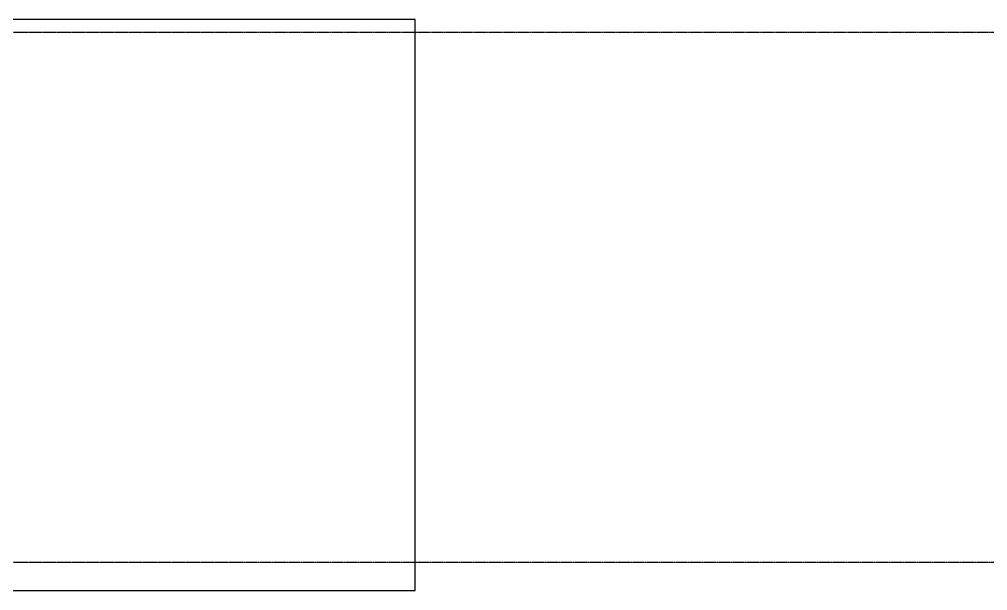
# Model space of a CAD drawing. Header units: millimetres. Extents: x -129048 to 476301, y -5853 to 215316.
# Drawn here: x 31950 to 43820, y 36509 to 43513 of the extents above; entities that cross this region are included whole.
import ezdxf

# ---------------------------------------------------------------- set-up
doc = ezdxf.new("R2010")
doc.units = ezdxf.units.MM
doc.linetypes.add('ADSK_Линия сетки', pattern=[25, 20, -2.5, 0, -2.5])
doc.layers.add('Перекрытие', color=7, linetype='Continuous', lineweight=18)

msp = doc.modelspace()

# ---------------------------------------------------------------- linework, layer by layer
at = {"linetype": 'ADSK_Линия сетки', "lineweight": 25}
for p, q in [((-11086.225, 43356.788), (57141.718, 43356.788)), ((-11086.225, 36856.788), (57141.718, 36856.788))]:
    msp.add_line(p, q, dxfattribs=at)
at = {"layer": 'Перекрытие', "color": 251, "lineweight": 25, "true_color": 0x636466}
for p, q in [((36800.451, 43512.621), (31501.287, 43512.621)), ((36800.451, 36509.089), (36800.451, 43512.621)), ((31502.073, 36509.089), (36800.451, 36509.089))]:
    msp.add_line(p, q, dxfattribs=at)

doc.saveas('drawing.dxf')
